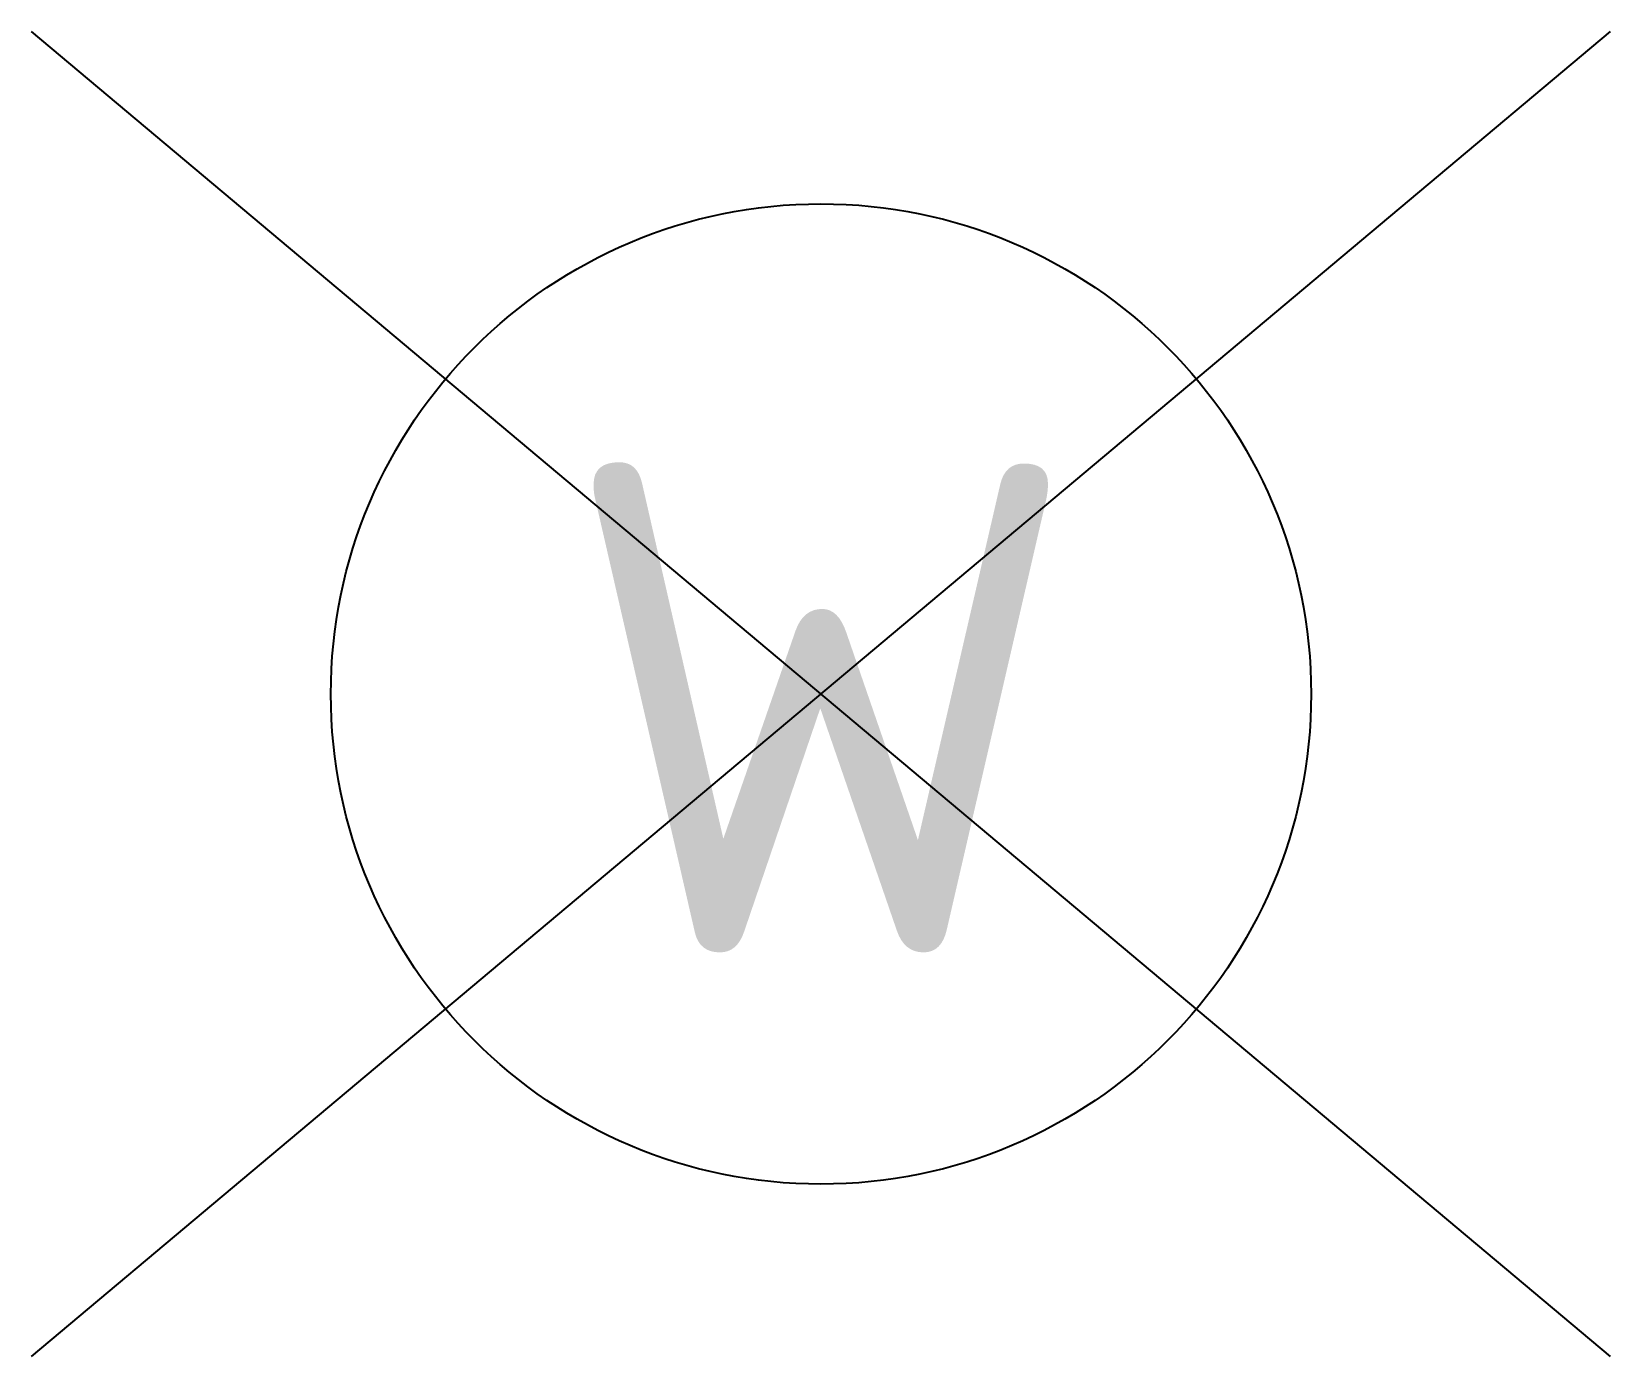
# Model space of a CAD drawing. Extents: x -3.22 to 3.22, y -2.7 to 2.7.
import ezdxf

# ---------------------------------------------------------------- set-up
doc = ezdxf.new("R2010")
doc.units = 0
doc.styles.add('NLCS-ISO', font='NLCS-ISO.ttf')

msp = doc.modelspace()

# ---------------------------------------------------------------- linework, layer by layer
for p, q in [((-3.2212, -2.7029), (3.2212, 2.7029)), ((3.2212, -2.7029), (-3.2212, 2.7029))]:
    msp.add_line(p, q)
msp.add_circle((0, 0), 2)

# ---------------------------------------------------------------- texts
at = {"style": 'NLCS-ISO'}
msp.add_text('W', height=2, dxfattribs=at).set_placement((-1.0643, -1.0543))

doc.saveas('drawing.dxf')
